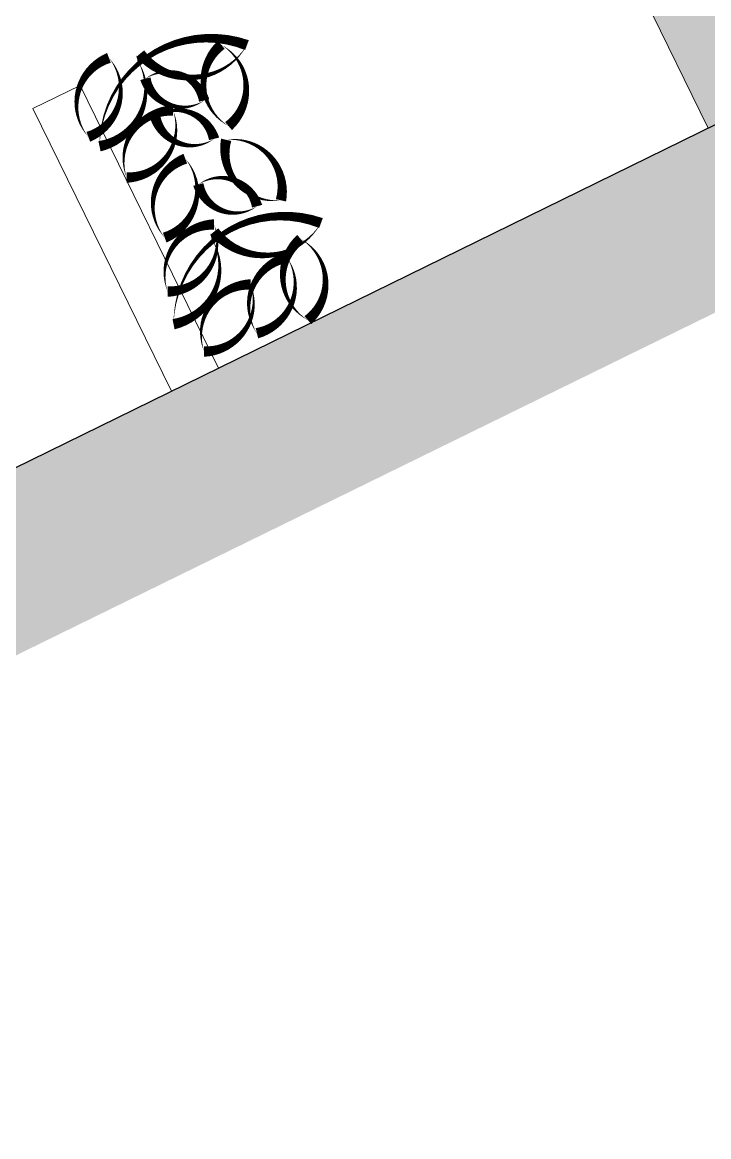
# Model space of a CAD drawing. Header units: millimetres. Extents: x 1754 to 2064, y 960 to 1845.
# Drawn here: x 2032.08 to 2035.36, y 1792.26 to 1797.57 of the extents above; entities that cross this region are included whole.
import ezdxf

# ---------------------------------------------------------------- set-up
doc = ezdxf.new("R2010")
doc.units = ezdxf.units.MM
for name, color, linetype in [('okna', 4, 'Continuous'), ('SRAFA', 251, 'Continuous'), ('srafa fasada', 253, 'Continuous'), ('zariz.predmety', 203, 'Continuous'), ('ZDIVO', 1, 'Continuous')]:
    doc.layers.add(name, color=color, linetype=linetype)

msp = doc.modelspace()

# ---------------------------------------------------------------- hatches: boundary and pattern name
at = {"layer": 'SRAFA'}
msp.add_hatch(color=256, dxfattribs=at).paths.add_polyline_path([(2053.2994, 1804.9647), (2027.3754, 1792.2563), (2027.0876, 1792.8435), (2030.3991, 1794.4669), (2030.3331, 1794.6016), (2042.5106, 1800.5712, 0.004178), (2042.5114, 1800.5713, -0.004178), (2042.5106, 1800.5712), (2042.6381, 1800.6337), (2052.9455, 1805.6866)])
at = {"layer": 'srafa fasada', "linetype": 'Continuous', "lineweight": 0}
h = msp.add_hatch(color=253, dxfattribs=at)
h.dxf.hatch_style = 1
h.paths.add_polyline_path([(2046.042, 1806.9799), (2040.9021, 1804.4603, -0.092693), (2040.872, 1804.4455), (2035.1929, 1801.6615, -0.092693), (2035.1628, 1801.6467), (2034.3616, 1801.254), (2036.1443, 1797.6174), (2036.2103, 1797.4827), (2036.6144, 1797.6808), (2036.5484, 1797.8155), (2035.4699, 1800.0154), (2046.3422, 1805.3452), (2047.4206, 1803.1453), (2047.4866, 1803.0106), (2047.8907, 1803.2087), (2047.8247, 1803.3434)])
h.paths.add_polyline_path([(2034.3616, 1801.254), (2033.5044, 1800.8337), (2035.3531, 1797.0625), (2036.2103, 1797.4827), (2036.1443, 1797.6174)])

# ---------------------------------------------------------------- linework, layer by layer
at = {"layer": 'okna', "linetype": 'Continuous', "lineweight": 0}
for p, q in [((2033.5044, 1800.8337), (2035.3531, 1797.0625)), ((2032.3589, 1797.2652), (2032.1344, 1797.1552)), ((2033.0191, 1795.9183), (2032.3589, 1797.2652)), ((2032.1344, 1797.1552), (2032.7946, 1795.8083))]:
    msp.add_line(p, q, dxfattribs=at)
at = {"layer": 'zariz.predmety', "color": 253, "linetype": 'Continuous', "ltscale": 0.001}
for points in [[(2033.1545, 1797.4579, 0, 0, -0.520567), (2033.1545, 1797.4579, 0, 0.05, -0.520567), (2032.6453, 1797.417, 0, 0.05, -0.520567), (2032.6318, 1797.3883, 0, 0.05, -0.520567), (2032.4519, 1796.9758, 0, 0.05, -0.520567), (2033.1545, 1797.4579, 0.05, 0.05, 0)], [(2033.032, 1797.4595, 0, 0, -0.520567), (2033.032, 1797.4595, 0, 0.05, -0.520567), (2033.0669, 1797.0721, 0, 0.05, -0.520567), (2033.032, 1797.4595, 0.05, 0.05, 0)], [(2032.3986, 1797.0208, 0, 0, -0.520567), (2032.3986, 1797.0208, 0, 0.05, -0.520567), (2032.4966, 1797.3972, 0, 0.05, -0.520567), (2032.3986, 1797.0208, 0.05, 0.05, 0)], [(2032.6704, 1797.298, 0, 0, -0.520567), (2032.6704, 1797.298, 0, 0.05, -0.520567), (2032.9507, 1797.1944, 0, 0.05, -0.520567), (2032.6704, 1797.298, 0.05, 0.05, 0)], [(2032.8027, 1797.1465, 0, 0, -0.520567), (2032.8027, 1797.1465, 0, 0.05, -0.520567), (2032.5811, 1796.8268, 0, 0.05, -0.520567), (2032.8027, 1797.1465, 0.05, 0.05, 0)], [(2032.7176, 1797.115, 0, 0, -0.520567), (2032.7176, 1797.115, 0, 0.05, -0.520567), (2032.9979, 1797.0114, 0, 0.05, -0.520567), (2032.7176, 1797.115, 0.05, 0.05, 0)], [(2033.0554, 1797.0067, 0, 0, -0.520567), (2033.0554, 1797.0067, 0, 0.05, -0.520567), (2033.3165, 1796.7184, 0, 0.05, -0.520567), (2033.0554, 1797.0067, 0.05, 0.05, 0)], [(2032.7626, 1796.5405, 0, 0, -0.520567), (2032.7626, 1796.5405, 0, 0.05, -0.520567), (2032.8606, 1796.9169, 0, 0.05, -0.520567), (2032.7626, 1796.5405, 0.05, 0.05, 0)], [(2032.9227, 1796.7938, 0, 0, -0.520567), (2032.9227, 1796.7938, 0, 0.05, -0.520567), (2033.203, 1796.6902, 0, 0.05, -0.520567), (2032.9227, 1796.7938, 0.05, 0.05, 0)], [(2033.5073, 1796.61, 0, 0, -0.520567), (2033.5073, 1796.61, 0, 0.05, -0.520567), (2032.9981, 1796.5691, 0, 0.05, -0.520567), (2032.9846, 1796.5404, 0, 0.05, -0.520567), (2032.8047, 1796.1279, 0, 0.05, -0.520567), (2033.5073, 1796.61, 0.05, 0.05, 0)], [(2032.9981, 1796.6031, 0, 0, -0.520567), (2032.9981, 1796.6031, 0, 0.05, -0.520567), (2032.7766, 1796.2834, 0, 0.05, -0.520567), (2032.9981, 1796.6031, 0.05, 0.05, 0)], [(2033.41, 1796.5347, 0, 0, -0.520567), (2033.41, 1796.5347, 0, 0.05, -0.520567), (2033.4449, 1796.1473, 0, 0.05, -0.520567), (2033.41, 1796.5347, 0.05, 0.05, 0)], [(2033.202, 1796.0847, 0, 0, -0.520567), (2033.202, 1796.0847, 0, 0.05, -0.520567), (2033.3455, 1796.4462, 0, 0.05, -0.520567), (2033.202, 1796.0847, 0.05, 0.05, 0)], [(2033.172, 1796.3174, 0, 0, -0.520567), (2033.172, 1796.3174, 0, 0.05, -0.520567), (2032.9504, 1795.9977, 0, 0.05, -0.520567), (2033.172, 1796.3174, 0.05, 0.05, 0)]]:
    msp.add_lwpolyline(points, format="xyseb", close=True, dxfattribs=at)
at = {"layer": 'ZDIVO'}
msp.add_line((2030.3331, 1794.6016), (2052.9455, 1805.6866), dxfattribs=at)

doc.saveas('drawing.dxf')
